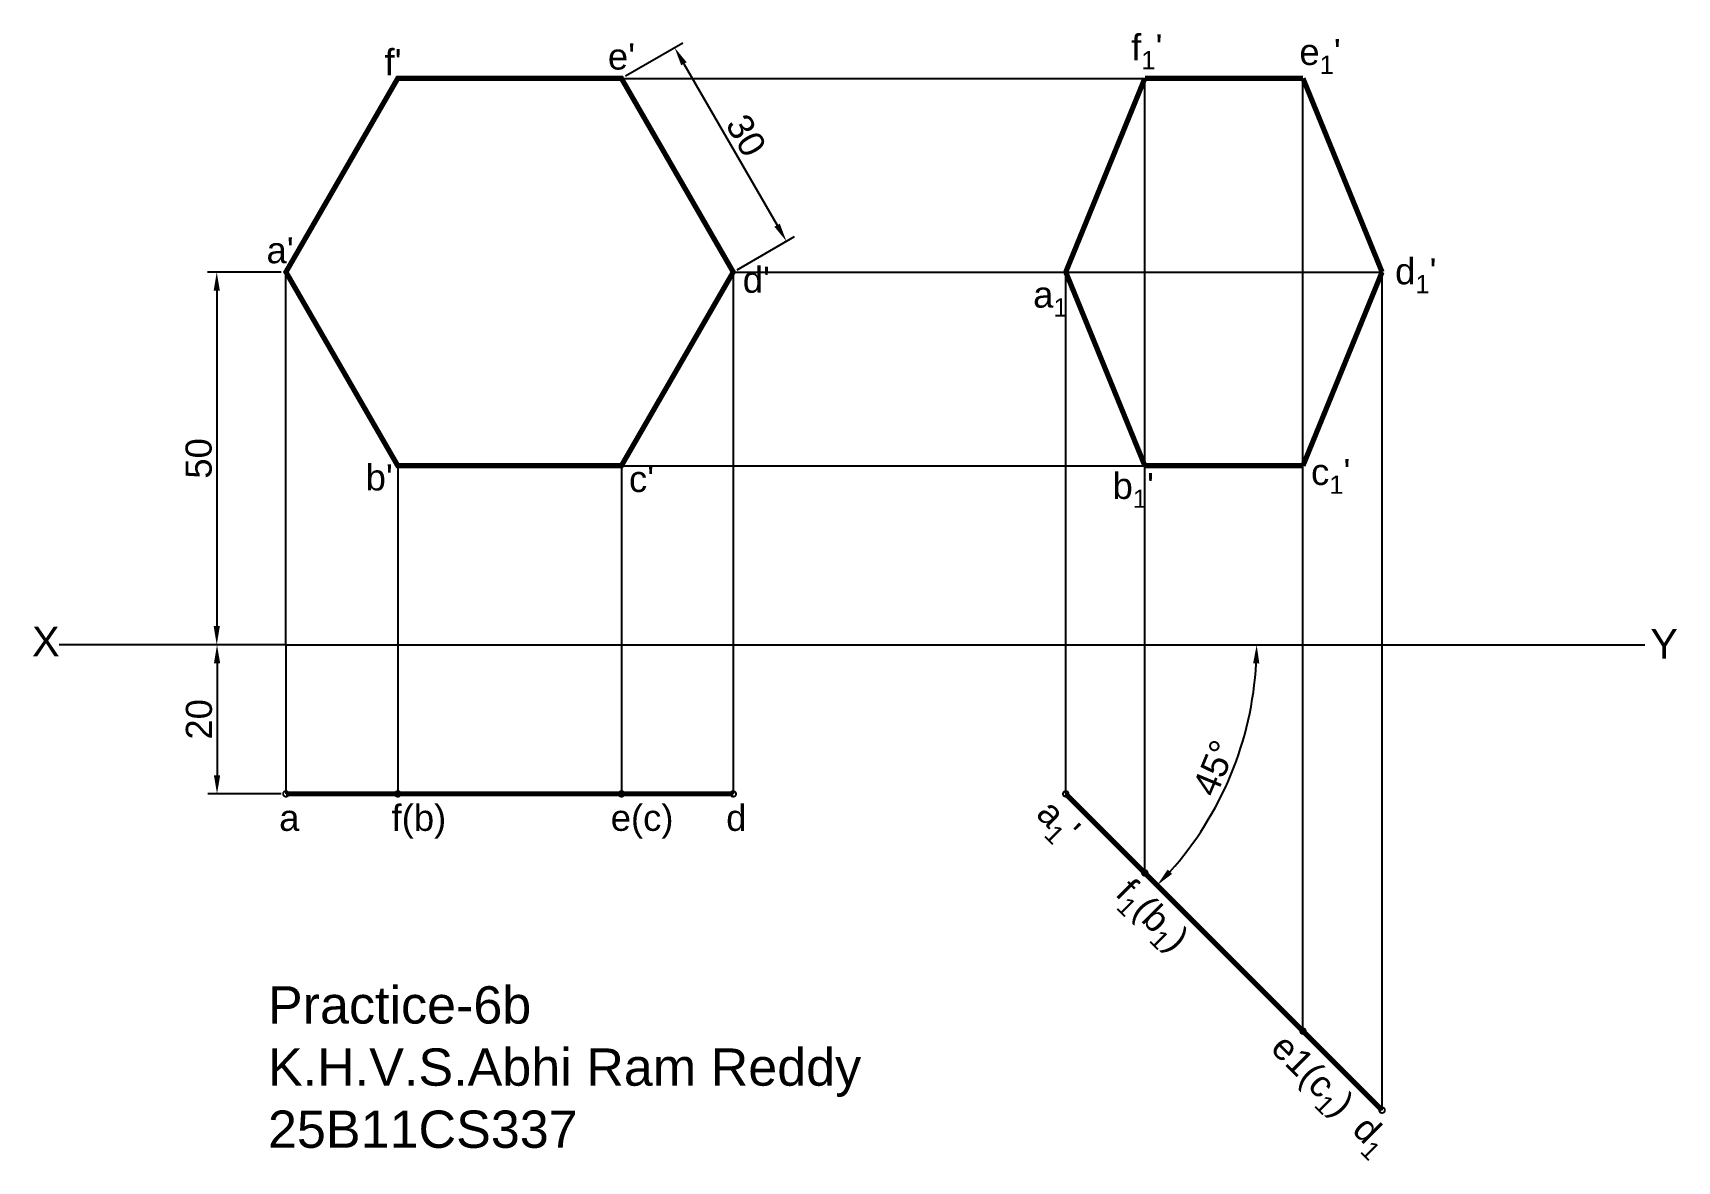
# Model space of a CAD drawing. Header units: millimetres. Extents: x 15 to 236, y 81 to 232.
import ezdxf

# ---------------------------------------------------------------- set-up
doc = ezdxf.new("R2010")
doc.units = ezdxf.units.MM
doc.styles.get("Standard").update_dxf_attribs({"font": 'arial.ttf'})
doc.dimstyles.new('ISO-25', dxfattribs={"dimtxt": 3.5, "dimasz": 2.5, "dimexe": 1.25, "dimexo": 0.625, "dimtad": 1, "dimtxsty": 'Standard', "dimcen": 2.5, "dimadec": 0, "dimazin": 0, "dimtfac": 1, "dimtmove": 0, "dimatfit": 3, "dimfxl": 1, "dimarcsym": 0})

# ---------------------------------------------------------------- blocks, each defined once
blk = doc.blocks.new('*D2')
at = {"color": 0, "lineweight": -2, "transparency": 16777216}
for p, q in [((48.5, 199.91), (38.59, 199.91)), ((39.84, 197.41), (39.84, 152.41)), ((48.5, 149.91), (38.59, 149.91))]:
    blk.add_line(p, q, dxfattribs=at)
at = {"color": 0, "transparency": 16777216}
for points in [[(39.43, 197.41), (40.26, 197.41), (39.84, 199.91)], [(39.43, 152.41), (40.26, 152.41), (39.84, 149.91)]]:
    blk.add_solid(points, dxfattribs=at)
at = {"layer": 'Defpoints', "color": 0, "transparency": 16777216}
for p in [(49.12, 199.91), (39.84, 149.91), (49.12, 149.91)]:
    blk.add_point(p, dxfattribs=at)
at = {"color": 0, "transparency": 16777216, "insert": (37.43, 174.91), "char_height": 3.5, "attachment_point": 5, "rotation": 90}
blk.add_mtext('50', dxfattribs=at)
blk = doc.blocks.new('*D3')
at = {"color": 0, "lineweight": -2, "transparency": 16777216}
for p, q in [((48.5, 149.91), (38.63, 149.91)), ((39.88, 147.41), (39.88, 132.41)), ((48.5, 129.91), (38.63, 129.91))]:
    blk.add_line(p, q, dxfattribs=at)
at = {"color": 0, "transparency": 16777216}
for points in [[(39.46, 147.41), (40.3, 147.41), (39.88, 149.91)], [(39.46, 132.41), (40.3, 132.41), (39.88, 129.91)]]:
    blk.add_solid(points, dxfattribs=at)
at = {"layer": 'Defpoints', "color": 0, "transparency": 16777216}
for p in [(49.12, 149.91), (39.88, 129.91), (49.12, 129.91)]:
    blk.add_point(p, dxfattribs=at)
at = {"color": 0, "transparency": 16777216, "insert": (37.47, 139.91), "char_height": 3.5, "attachment_point": 5, "rotation": 90}
blk.add_mtext('20', dxfattribs=at)
blk = doc.blocks.new('*D4')
at = {"color": 0, "lineweight": -2, "transparency": 16777216}
for p, q in [((94.67, 226.21), (102.34, 230.64)), ((102.51, 227.85), (115.01, 206.2)), ((109.67, 200.22), (117.34, 204.66))]:
    blk.add_line(p, q, dxfattribs=at)
at = {"color": 0, "transparency": 16777216}
for points in [[(102.87, 228.05), (102.15, 227.64), (101.26, 230.01)], [(115.37, 206.4), (114.65, 205.99), (116.26, 204.03)]]:
    blk.add_solid(points, dxfattribs=at)
at = {"layer": 'Defpoints', "color": 0, "transparency": 16777216}
for p in [(94.12, 225.89), (116.26, 204.03), (109.12, 199.91)]:
    blk.add_point(p, dxfattribs=at)
at = {"color": 0, "transparency": 16777216, "insert": (110.85, 218.23), "char_height": 3.5, "attachment_point": 5, "rotation": 300}
blk.add_mtext('30', dxfattribs=at)
blk = doc.blocks.new('*D7')
at = {"color": 0, "lineweight": -2, "transparency": 16777216}
blk.add_arc((133.73, 149.91), 45.61, 318.1408, 356.8592, dxfattribs=at)
at = {"color": 0, "transparency": 16777216}
for points in [[(178.86, 147.42), (179.69, 147.4), (179.34, 149.91)], [(168, 119.19), (167.4, 119.76), (165.98, 117.66)]]:
    blk.add_solid(points, dxfattribs=at)
at = {"layer": 'Defpoints', "color": 0, "transparency": 16777216}
for p in [(49.12, 149.91), (231.42, 149.91), (153.73, 129.91), (173.23, 127.11), (196.16, 87.49)]:
    blk.add_point(p, dxfattribs=at)
at = {"color": 0, "transparency": 16777216, "insert": (173.65, 133.38), "char_height": 3.5, "attachment_point": 5, "rotation": 67.5}
blk.add_mtext('45°', dxfattribs=at)

msp = doc.modelspace()

# ---------------------------------------------------------------- linework, layer by layer
for p, q in [((94.124, 225.893), (185.549, 225.893)), ((164.336, 119.305), (164.336, 225.893)), ((185.549, 98.092), (185.549, 225.893)), ((49.124, 149.912), (49.124, 199.912)), ((109.124, 199.912), (109.124, 129.912)), ((109.124, 199.912), (196.156, 199.912)), ((153.73, 129.912), (153.73, 199.912)), ((196.156, 87.486), (196.156, 199.912)), ((64.124, 173.931), (64.124, 129.912)), ((94.124, 173.931), (94.124, 129.912)), ((94.124, 173.931), (185.549, 173.931)), ((49.124, 149.912), (18.721, 149.912)), ((49.124, 149.912), (231.424, 149.912)), ((49.124, 149.912), (49.124, 129.912))]:
    msp.add_line(p, q)
at = {"const_width": 0.7}
msp.add_lwpolyline([(64.124, 173.931), (94.124, 173.931), (109.124, 199.912), (94.124, 225.893), (64.124, 225.893), (49.124, 199.912)], close=True, dxfattribs=at)
for points in [[(153.73, 199.912), (164.336, 225.893)], [(164.336, 225.893), (185.549, 225.893)], [(185.549, 225.893), (196.156, 199.912)], [(164.336, 173.931), (153.73, 199.912)], [(196.156, 199.912), (185.549, 173.931)], [(185.549, 173.931), (164.336, 173.931)], [(49.124, 129.912), (109.124, 129.912)], [(153.73, 129.912), (196.156, 87.486)]]:
    msp.add_lwpolyline(points, dxfattribs=at)
at = {"const_width": 0.25}
for points in [[(48.749, 129.912, 1), (49.499, 129.912, 1)], [(63.749, 129.912, 1), (64.499, 129.912, 1)], [(93.749, 129.912, 1), (94.499, 129.912, 1)], [(108.749, 129.912, 1), (109.499, 129.912, 1)], [(153.464, 130.177, 1), (153.995, 129.647, 1)], [(164.071, 119.57, 1), (164.601, 119.04, 1)], [(185.284, 98.357, 1), (185.815, 97.827, 1)], [(195.891, 87.751, 1), (196.421, 87.22, 1)]]:
    msp.add_lwpolyline(points, format="xyb", close=True, dxfattribs=at)

# ---------------------------------------------------------------- texts
at = {"attachment_point": 1}
for s, width, insert, char_height in [("\\A1;f{\\H0.7x;\\S^ 1;}'", 29.79939, (162.511, 231.808), 3.5), ("f'", 29.79939, (62.347, 229.814), 3.5), ("e'", 29.79939, (92.308, 230.567), 3.5), ("\\A1;e{\\H0.7x;\\S^ 1;}'", 29.79939, (185.065, 231.183), 3.5), ("a'", 29.79939, (46.519, 204.588), 3.5), ("d'", 29.79939, (110.397, 200.634), 3.5), ("\\A1;d{\\H0.7x;\\S^ 1;}'", 29.79939, (197.908, 201.765), 3.5), ("\\A1;a{\\H0.7x;\\S^ 1;}'", 29.79939, (149.355, 198.636), 3.5), ("b'", 29.79939, (59.814, 174.112), 3.5), ("\\A1;c{\\H0.7x;\\S^ 1;}'", 29.79939, (186.631, 174.852), 3.5), ("c'", 29.79939, (95.134, 173.902), 3.5), ("\\A1;b{\\H0.7x;\\S^ 1;}'", 29.79939, (160.005, 172.974), 3.5), ('X', 29.79939, (15.053, 152.362), 4), ('Y', 29.79939, (232.131, 152.049), 4), ('f(b)', 29.79939, (63.292, 128.453), 3.5), ('e(c)', 29.79939, (92.687, 128.453), 3.5), ('d', 29.79939, (108.181, 128.453), 3.5), ('a', 29.79939, (48.217, 128.453), 3.5), ('{\\H2x;Practice-6b\\PK.H.V.S.Abhi Ram Reddy\\P25B11CS337}', 85.17694, (46.71, 104.106), 2.5)]:
    msp.add_mtext_dynamic_manual_height_columns(s, width=width, gutter_width=12.5, heights=[0], dxfattribs=dict(at, insert=insert, char_height=char_height))
at = {"char_height": 3.5, "attachment_point": 1, "rotation": 315}
for s, insert in [("\\A1;a{\\H0.7x;\\S^ 1;}'", (152.056, 129.522)), ('\\A1;f{\\H0.7x;\\S^ 1;}(b{\\H0.7x;\\S^ 1;})', (162.716, 118.863)), ('\\A1;e1(c{\\H0.7x;\\S^ 1;})', (183.502, 98.077)), ('\\A1;d{\\H0.7x;\\S^ 1;}', (194.458, 87.121))]:
    msp.add_mtext_dynamic_manual_height_columns(s, width=29.79939, gutter_width=12.5, heights=[0], dxfattribs=dict(at, insert=insert))

# ---------------------------------------------------------------- dimensions: what is measured, and where the dimension line sits
dim = msp.add_aligned_dim(p1=(94.124, 225.893), p2=(109.124, 199.912), distance=8.237, dimstyle='ISO-25')
dim.commit()
dim.dimension.update_dxf_attribs({"geometry": '*D4', "text_midpoint": (110.847, 218.227)})
for base, p1, p2, picture, middle in [((39.842, 149.912), (49.124, 199.912), (49.124, 149.912), '*D2', (37.43, 174.912)), ((39.881, 129.912), (49.124, 149.912), (49.124, 129.912), '*D3', (37.469, 139.912))]:
    dim = msp.add_linear_dim(base=base, p1=p1, p2=p2, angle=90, dimstyle='ISO-25')
    dim.commit()
    dim.dimension.update_dxf_attribs({"geometry": picture, "text_midpoint": middle})
dim = msp.add_angular_dim_2l(base=(173.23, 127.106), line1=((49.124, 149.912), (231.424, 149.912)), line2=((153.73, 129.912), (196.156, 87.486)), dimstyle='ISO-25')
dim.commit()
dim.dimension.update_dxf_attribs({"geometry": '*D7', "text_midpoint": (173.648, 133.377)})

doc.saveas('drawing.dxf')
